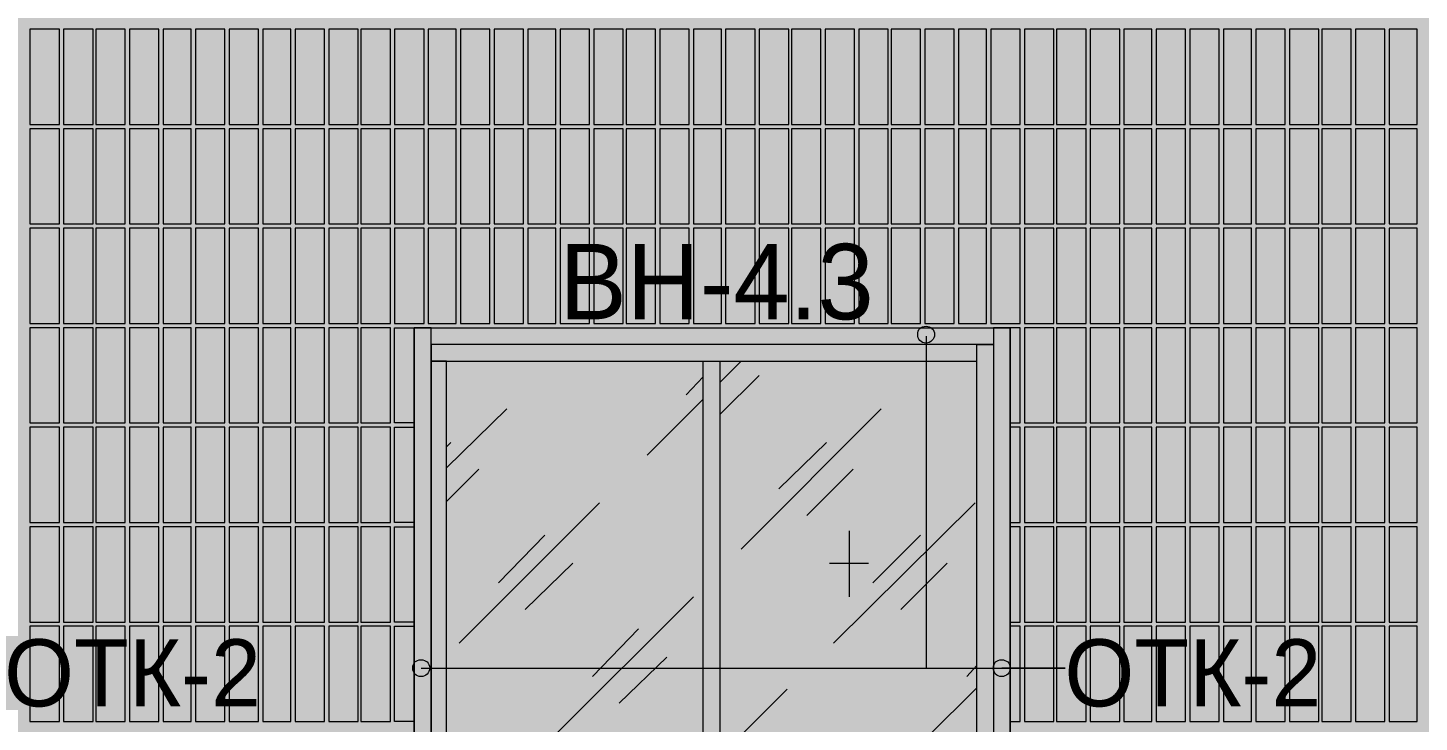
# Model space of a CAD drawing. Header units: millimetres. Extents: x -28928 to 100580, y -22867 to 36490.
# Drawn here: x 46924 to 51120, y 5739 to 7835 of the extents above; entities that cross this region are included whole.
import ezdxf

# ---------------------------------------------------------------- set-up
doc = ezdxf.new("R2010")
doc.units = ezdxf.units.MM
doc.layers.add('PDF _Геометрия', color=7, linetype='Continuous', true_color=0x8f8e8d)
doc.layers.add('PDF _Сплошная заливка', color=7, linetype='Continuous', true_color=0xffffff)
doc.layers.add('PDF _Текст', color=7, linetype='Continuous')

msp = doc.modelspace()

# ---------------------------------------------------------------- hatches: boundary and pattern name
at = {"layer": 'PDF _Сплошная заливка', "true_color": 0xffb53f, "transparency": 33554559}
h = msp.add_hatch(color=40, dxfattribs=at)
h.paths.add_polyline_path([(54591.8, 8685.7), (54591.8, 8224.5), (54845.7, 8224.5), (54845.7, 8685.7)])
h.paths.add_polyline_path([(54460.7, 3189.9), (54460.7, 2728.7), (54566.4, 2728.7), (54566.4, 3189.9)])
h.paths.add_polyline_path([(54875.3, 3689.1), (54875.3, 3228), (55243.4, 3228), (55243.4, 3689.1)])
h.paths.add_polyline_path([(54875.3, 3189.9), (54875.3, 2728.7), (55243.4, 2728.7), (55243.4, 3189.9)])
h.paths.add_polyline_path([(54460.7, 3689.1), (54460.7, 3228), (54566.4, 3228), (54566.4, 3689.1)])
h.paths.add_polyline_path([(43706.1, 2161.8), (43706.1, 2144.9), (44006.4, 2144.9), (44006.4, 2161.8)])
h.paths.add_polyline_path([(54875.3, 4188.4), (54875.3, 3727.2), (55243.4, 3727.2), (55243.4, 4188.4)])
h.paths.add_polyline_path([(43706.1, 2094.1), (43706.1, 2081.4), (44006.4, 2081.4), (44006.4, 2094.1)])
h.paths.add_polyline_path([(54460.7, 4188.4), (54460.7, 3727.2), (54566.4, 3727.2), (54566.4, 4188.4)])
h.paths.add_polyline_path([(43706.1, 2034.9), (43706.1, 2022.2), (44006.4, 2022.2), (44006.4, 2034.9)])
h.paths.add_polyline_path([(54591.8, 4687.6), (54591.8, 4226.4), (54845.7, 4226.4), (54845.7, 4687.6)])
h.paths.add_polyline_path([(43706.1, 1971.4), (43706.1, 1963), (44006.4, 1963), (44006.4, 1971.4)])
h.paths.add_polyline_path([(54591.8, 5186.8), (54591.8, 4725.7), (54845.7, 4725.7), (54845.7, 5186.8)])
h.paths.add_polyline_path([(43706.1, 1912.2), (43706.1, 1903.7), (44006.4, 1903.7), (44006.4, 1912.2)])
h.paths.add_polyline_path([(54875.3, 5686), (54875.3, 5224.9), (55243.4, 5224.9), (55243.4, 5686)])
h.paths.add_polyline_path([(43706.1, 1853), (43706.1, 1844.5), (44006.4, 1844.5), (44006.4, 1853)])
h.paths.add_polyline_path([(54460.7, 5686), (54460.7, 5224.9), (54566.4, 5224.9), (54566.4, 5686)])
h.paths.add_polyline_path([(43706.1, 1793.7), (43706.1, 1785.3), (44006.4, 1785.3), (44006.4, 1793.7)])
h.paths.add_polyline_path([(54875.3, 6185.3), (54875.3, 5728.4), (55243.4, 5728.4), (55243.4, 6185.3)])
h.paths.add_polyline_path([(43490.3, 1793.7), (43490.3, 1785.3), (43613, 1785.3), (43613, 1793.7)])
h.paths.add_polyline_path([(54460.7, 6185.3), (54460.7, 5728.4), (54566.4, 5728.4), (54566.4, 6185.3)])
h.paths.add_polyline_path([(43490.3, 1853), (43490.3, 1844.5), (43613, 1844.5), (43613, 1853)])
h.paths.add_polyline_path([(54591.8, 6684.5), (54591.8, 6227.6), (54845.7, 6227.6), (54845.7, 6684.5)])
h.paths.add_polyline_path([(43490.3, 1912.2), (43490.3, 1903.7), (43613, 1903.7), (43613, 1912.2)])
h.paths.add_polyline_path([(54591.8, 7183.7), (54591.8, 6726.8), (54845.7, 6726.8), (54845.7, 7183.7)])
h.paths.add_polyline_path([(43490.3, 1971.4), (43490.3, 1963), (43613, 1963), (43613, 1971.4)])
h.paths.add_polyline_path([(54875.3, 7687.2), (54875.3, 7226), (55243.4, 7226), (55243.4, 7687.2)])
h.paths.add_polyline_path([(43490.3, 2034.9), (43490.3, 2022.2), (43613, 2022.2), (43613, 2034.9)])
h.paths.add_polyline_path([(54460.7, 7687.2), (54460.7, 7226), (54566.4, 7226), (54566.4, 7687.2)])
h.paths.add_polyline_path([(43490.3, 2094.1), (43490.3, 2081.4), (43613, 2081.4), (43613, 2094.1)])
h.paths.add_polyline_path([(54875.3, 8186.4), (54875.3, 7725.3), (55243.4, 7725.3), (55243.4, 8186.4)])
h.paths.add_polyline_path([(43490.3, 2161.8), (43490.3, 2144.9), (43613, 2144.9), (43613, 2161.8)])
h.paths.add_polyline_path([(54460.7, 8186.4), (54460.7, 7725.3), (54566.4, 7725.3), (54566.4, 8186.4)])
h.paths.add_polyline_path([(54591.8, 3189.9), (54591.8, 2728.7), (54845.7, 2728.7), (54845.7, 3189.9)])
h.paths.add_polyline_path([(54875.3, 8685.7), (54875.3, 8224.5), (55243.4, 8224.5), (55243.4, 8685.7)])
h.paths.add_polyline_path([(54591.8, 3689.1), (54591.8, 3228), (54845.7, 3228), (54845.7, 3689.1)])
h.paths.add_polyline_path([(54460.7, 8685.7), (54460.7, 8224.5), (54566.4, 8224.5), (54566.4, 8685.7)])
h.paths.add_polyline_path([(54591.8, 4188.4), (54591.8, 3727.2), (54845.7, 3727.2), (54845.7, 4188.4)])
h.paths.add_polyline_path([(55763.7, 8664.5), (55319.5, 8664.5), (55319.5, 7831), (55763.7, 7831)])
h.paths.add_polyline_path([(54875.3, 4687.6), (54875.3, 4226.4), (55243.4, 4226.4), (55243.4, 4687.6)])
h.paths.add_polyline_path([(54845.7, 8723.7), (54845.7, 9028.4), (54591.8, 9028.4), (54591.8, 8723.7)])
h.paths.add_polyline_path([(54460.7, 4687.6), (54460.7, 4226.4), (54566.4, 4226.4), (54566.4, 4687.6)])
h.paths.add_polyline_path([(55319.5, 8728), (55763.7, 8728), (55763.7, 9028.4), (55319.5, 9028.4)])
h.paths.add_polyline_path([(54875.3, 5186.8), (54875.3, 4725.7), (55243.4, 4725.7), (55243.4, 5186.8)])
h.paths.add_polyline_path([(55763.7, 7767.6), (55319.5, 7767.6), (55319.5, 6929.9), (55763.7, 6929.9)])
h.paths.add_polyline_path([(54460.7, 5186.8), (54460.7, 4725.7), (54566.4, 4725.7), (54566.4, 5186.8)])
h.paths.add_polyline_path([(55763.7, 5965.3), (55319.5, 5965.3), (55319.5, 5131.8), (55763.7, 5131.8)])
h.paths.add_polyline_path([(54591.8, 5686), (54591.8, 5224.9), (54845.7, 5224.9), (54845.7, 5686)])
h.paths.add_polyline_path([(44344.9, 1671), (44344.9, 1573.7), (44890.7, 1573.7), (44890.7, 2733), (46265.7, 2733), (46265.7, 2766.8), (48152.6, 2766.8), (48152.6, 2733), (49887.2, 2733), (49887.2, 1573.7), (51287.6, 1573.7), (51287.6, 2733), (53085.7, 2733), (53085.7, 1573.7), (55260.3, 1573.7), (55260.3, 2686.4), (54448, 2686.4), (54448, 9028.4), (34432.2, 9028.4), (34432.2, 1573.7), (35295.3, 1573.7), (35295.3, 2733), (37093.4, 2733), (37093.4, 1573.7), (38493.7, 1573.7), (38493.7, 2733), (40291.8, 2733), (40291.8, 1573.7), (41637.2, 1573.7), (41637.2, 1869.9), (41692.2, 1869.9), (41692.2, 1891), (41578, 1891), (41578, 1908), (41692.2, 1908), (41692.2, 2733), (43490.3, 2733), (43490.3, 2284.5), (43503, 2288.7), (43511.4, 2293), (43524.1, 2297.2), (43541.1, 2305.7), (43553.7, 2309.9), (43570.7, 2318.4), (43583.4, 2322.6), (43600.3, 2331), (43613, 2335.3), (43629.9, 2343.7), (43642.6, 2348), (43659.5, 2356.4), (43672.2, 2360.7), (43680.7, 2364.9), (43693.4, 2369.1), (43710.3, 2377.6), (43723, 2381.8), (43739.9, 2390.3), (43752.6, 2394.5), (43769.5, 2403), (43782.2, 2407.2), (43799.1, 2415.7), (43811.8, 2419.9), (43828.7, 2428.4), (43841.4, 2432.6), (43849.9, 2436.8), (43871.1, 2436.8), (43888, 2428.4), (43900.7, 2424.1), (43917.6, 2415.7), (43930.3, 2411.4), (43947.2, 2403), (43959.9, 2398.7), (43976.8, 2390.3), (43989.5, 2386), (44006.4, 2377.6), (44019.1, 2373.4), (44036.1, 2364.9), (44048.7, 2360.7), (44065.7, 2352.2), (44078.4, 2348), (44095.3, 2339.5), (44108, 2335.3), (44133.4, 2322.6), (44146.1, 2318.4), (44163, 2309.9), (44175.7, 2305.7), (44192.6, 2297.2), (44205.3, 2293), (44222.2, 2284.5), (44234.9, 2280.3), (44251.8, 2271.8), (44264.5, 2267.6), (44281.4, 2259.1), (44294.1, 2254.9), (44311.1, 2246.4), (44323.7, 2242.2), (44340.7, 2233.7), (44353.4, 2229.5), (44378.7, 2216.8), (44378.7, 2161.8), (44099.5, 2161.8), (44099.5, 2144.9), (44294.1, 2144.9), (44340.7, 2098.4), (44099.5, 2094.1), (44099.5, 2081.4), (44298.4, 2081.4), (44340.7, 2039.1), (44099.5, 2034.9), (44099.5, 2022.2), (44294.1, 2022.2), (44340.7, 1975.7), (44099.5, 1971.4), (44099.5, 1963), (44294.1, 1963), (44340.7, 1916.4), (44099.5, 1912.2), (44099.5, 1903.7), (44294.1, 1903.7), (44340.7, 1857.2), (44099.5, 1853), (44099.5, 1844.5), (44294.1, 1844.5), (44340.7, 1798), (44099.5, 1793.7), (44099.5, 1785.3), (44289.9, 1785.3), (44298.4, 1781), (44340.7, 1738.7), (44336.4, 1734.5), (44404.1, 1726), (44404.1, 1671)])
h.paths.add_polyline_path([(54591.8, 6185.3), (54591.8, 5728.4), (54845.7, 5728.4), (54845.7, 6185.3)])
h.paths.add_polyline_path([(55763.7, 4167.2), (55319.5, 4167.2), (55319.5, 3333.7), (55763.7, 3333.7)])
h.paths.add_polyline_path([(54875.3, 6684.5), (54875.3, 6227.6), (55243.4, 6227.6), (55243.4, 6684.5)])
h.paths.add_polyline_path([(55763.7, 3270.3), (55319.5, 3270.3), (55319.5, 2432.6), (55763.7, 2432.6)])
h.paths.add_polyline_path([(54460.7, 6684.5), (54460.7, 6227.6), (54566.4, 6227.6), (54566.4, 6684.5)])
h.paths.add_polyline_path([(55763.7, 2369.1), (55319.5, 2369.1), (55319.5, 1573.7), (55763.7, 1573.7)])
h.paths.add_polyline_path([(54875.3, 7183.7), (54875.3, 6726.8), (55243.4, 6726.8), (55243.4, 7183.7)])
h.paths.add_polyline_path([(55763.7, 5068.4), (55319.5, 5068.4), (55319.5, 4230.7), (55763.7, 4230.7)])
h.paths.add_polyline_path([(54460.7, 7183.7), (54460.7, 6726.8), (54566.4, 6726.8), (54566.4, 7183.7)])
h.paths.add_polyline_path([(55763.7, 6866.4), (55319.5, 6866.4), (55319.5, 6028.7), (55763.7, 6028.7)])
h.paths.add_polyline_path([(54591.8, 7687.2), (54591.8, 7226), (54845.7, 7226), (54845.7, 7687.2)])
h.paths.add_polyline_path([(55243.4, 8723.7), (55243.4, 9028.4), (54875.3, 9028.4), (54875.3, 8723.7)])
h.paths.add_polyline_path([(54591.8, 8186.4), (54591.8, 7725.3), (54845.7, 7725.3), (54845.7, 8186.4)])
h.paths.add_polyline_path([(54566.4, 8723.7), (54566.4, 9028.4), (54460.7, 9028.4), (54460.7, 8723.7)])

# ---------------------------------------------------------------- linework, layer by layer
at = {"layer": 'PDF _Геометрия', "color": 253, "lineweight": 9, "true_color": 0xaea391}
for points in [[(46929.9, 7831), (46929.9, 7543.4), (47018.7, 7543.4), (47018.7, 7831)], [(47031.4, 7831), (47031.4, 7543.4), (47120.3, 7543.4), (47120.3, 7831)], [(47128.7, 7831), (47128.7, 7543.4), (47217.6, 7543.4), (47217.6, 7831)], [(47230.3, 7831), (47230.3, 7543.4), (47319.1, 7543.4), (47319.1, 7831)], [(47331.8, 7831), (47331.8, 7543.4), (47416.4, 7543.4), (47416.4, 7831)], [(47429.1, 7831), (47429.1, 7543.4), (47518, 7543.4), (47518, 7831)], [(47530.7, 7831), (47530.7, 7543.4), (47619.5, 7543.4), (47619.5, 7831)], [(47632.2, 7831), (47632.2, 7543.4), (47716.8, 7543.4), (47716.8, 7831)], [(47729.5, 7831), (47729.5, 7543.4), (47818.4, 7543.4), (47818.4, 7831)], [(47831.1, 7831), (47831.1, 7543.4), (47919.9, 7543.4), (47919.9, 7831)], [(47928.4, 7831), (47928.4, 7543.4), (48017.2, 7543.4), (48017.2, 7831)], [(48029.9, 7831), (48029.9, 7543.4), (48118.7, 7543.4), (48118.7, 7831)], [(48131.4, 7831), (48131.4, 7543.4), (48216.1, 7543.4), (48216.1, 7831)], [(48228.7, 7831), (48228.7, 7543.4), (48317.6, 7543.4), (48317.6, 7831)], [(48330.3, 7831), (48330.3, 7543.4), (48419.1, 7543.4), (48419.1, 7831)], [(48431.8, 7831), (48431.8, 7543.4), (48516.4, 7543.4), (48516.4, 7831)], [(48529.1, 7831), (48529.1, 7543.4), (48618, 7543.4), (48618, 7831)], [(48630.7, 7831), (48630.7, 7543.4), (48719.5, 7543.4), (48719.5, 7831)], [(48728, 7831), (48728, 7543.4), (48816.8, 7543.4), (48816.8, 7831)], [(48829.5, 7831), (48829.5, 7543.4), (48918.4, 7543.4), (48918.4, 7831)], [(48931.1, 7831), (48931.1, 7543.4), (49015.7, 7543.4), (49015.7, 7831)], [(49028.4, 7831), (49028.4, 7543.4), (49117.2, 7543.4), (49117.2, 7831)], [(49129.9, 7831), (49129.9, 7543.4), (49218.7, 7543.4), (49218.7, 7831)], [(49227.2, 7831), (49227.2, 7543.4), (49316.1, 7543.4), (49316.1, 7831)], [(49328.7, 7831), (49328.7, 7543.4), (49417.6, 7543.4), (49417.6, 7831)], [(49430.3, 7831), (49430.3, 7543.4), (49519.1, 7543.4), (49519.1, 7831)], [(49527.6, 7831), (49527.6, 7543.4), (49616.4, 7543.4), (49616.4, 7831)], [(49629.1, 7831), (49629.1, 7543.4), (49718, 7543.4), (49718, 7831)], [(49730.7, 7831), (49730.7, 7543.4), (49815.3, 7543.4), (49815.3, 7831)], [(49828, 7831), (49828, 7543.4), (49916.8, 7543.4), (49916.8, 7831)], [(49929.5, 7831), (49929.5, 7543.4), (50018.4, 7543.4), (50018.4, 7831)], [(50026.8, 7831), (50026.8, 7543.4), (50115.7, 7543.4), (50115.7, 7831)], [(50128.4, 7831), (50128.4, 7543.4), (50217.2, 7543.4), (50217.2, 7831)], [(50229.9, 7831), (50229.9, 7543.4), (50314.5, 7543.4), (50314.5, 7831)], [(50327.2, 7831), (50327.2, 7543.4), (50416.1, 7543.4), (50416.1, 7831)], [(50428.7, 7831), (50428.7, 7543.4), (50517.6, 7543.4), (50517.6, 7831)], [(50530.3, 7831), (50530.3, 7543.4), (50614.9, 7543.4), (50614.9, 7831)], [(50627.6, 7831), (50627.6, 7543.4), (50716.4, 7543.4), (50716.4, 7831)], [(50729.1, 7831), (50729.1, 7543.4), (50818, 7543.4), (50818, 7831)], [(50826.4, 7831), (50826.4, 7543.4), (50915.3, 7543.4), (50915.3, 7831)], [(50928, 7831), (50928, 7543.4), (51016.8, 7543.4), (51016.8, 7831)], [(51029.5, 7831), (51029.5, 7543.4), (51114.1, 7543.4), (51114.1, 7831)], [(46929.9, 7530.7), (46929.9, 7243), (47018.7, 7243), (47018.7, 7530.7)], [(47031.4, 7530.7), (47031.4, 7243), (47120.3, 7243), (47120.3, 7530.7)], [(47128.7, 7530.7), (47128.7, 7243), (47217.6, 7243), (47217.6, 7530.7)], [(47230.3, 7530.7), (47230.3, 7243), (47319.1, 7243), (47319.1, 7530.7)], [(47331.8, 7530.7), (47331.8, 7243), (47416.4, 7243), (47416.4, 7530.7)], [(47429.1, 7530.7), (47429.1, 7243), (47518, 7243), (47518, 7530.7)], [(47530.7, 7530.7), (47530.7, 7243), (47619.5, 7243), (47619.5, 7530.7)], [(47632.2, 7530.7), (47632.2, 7243), (47716.8, 7243), (47716.8, 7530.7)], [(47729.5, 7530.7), (47729.5, 7243), (47818.4, 7243), (47818.4, 7530.7)], [(47831.1, 7530.7), (47831.1, 7243), (47919.9, 7243), (47919.9, 7530.7)], [(47928.4, 7530.7), (47928.4, 7243), (48017.2, 7243), (48017.2, 7530.7)], [(48029.9, 7530.7), (48029.9, 7243), (48118.7, 7243), (48118.7, 7530.7)], [(48131.4, 7530.7), (48131.4, 7243), (48216.1, 7243), (48216.1, 7530.7)], [(48228.7, 7530.7), (48228.7, 7243), (48317.6, 7243), (48317.6, 7530.7)], [(48330.3, 7530.7), (48330.3, 7243), (48419.1, 7243), (48419.1, 7530.7)], [(48431.8, 7530.7), (48431.8, 7243), (48516.4, 7243), (48516.4, 7530.7)], [(48529.1, 7530.7), (48529.1, 7243), (48618, 7243), (48618, 7530.7)], [(48630.7, 7530.7), (48630.7, 7243), (48719.5, 7243), (48719.5, 7530.7)], [(48728, 7530.7), (48728, 7243), (48816.8, 7243), (48816.8, 7530.7)], [(48829.5, 7530.7), (48829.5, 7243), (48918.4, 7243), (48918.4, 7530.7)], [(48931.1, 7530.7), (48931.1, 7243), (49015.7, 7243), (49015.7, 7530.7)], [(49028.4, 7530.7), (49028.4, 7243), (49117.2, 7243), (49117.2, 7530.7)], [(49129.9, 7530.7), (49129.9, 7243), (49218.7, 7243), (49218.7, 7530.7)], [(49227.2, 7530.7), (49227.2, 7243), (49316.1, 7243), (49316.1, 7530.7)], [(49328.7, 7530.7), (49328.7, 7243), (49417.6, 7243), (49417.6, 7530.7)], [(49430.3, 7530.7), (49430.3, 7243), (49519.1, 7243), (49519.1, 7530.7)], [(49527.6, 7530.7), (49527.6, 7243), (49616.4, 7243), (49616.4, 7530.7)], [(49629.1, 7530.7), (49629.1, 7243), (49718, 7243), (49718, 7530.7)], [(49730.7, 7530.7), (49730.7, 7243), (49815.3, 7243), (49815.3, 7530.7)], [(49828, 7530.7), (49828, 7243), (49916.8, 7243), (49916.8, 7530.7)], [(49929.5, 7530.7), (49929.5, 7243), (50018.4, 7243), (50018.4, 7530.7)], [(50026.8, 7530.7), (50026.8, 7243), (50115.7, 7243), (50115.7, 7530.7)], [(50128.4, 7530.7), (50128.4, 7243), (50217.2, 7243), (50217.2, 7530.7)], [(50229.9, 7530.7), (50229.9, 7243), (50314.5, 7243), (50314.5, 7530.7)], [(50327.2, 7530.7), (50327.2, 7243), (50416.1, 7243), (50416.1, 7530.7)], [(50428.7, 7530.7), (50428.7, 7243), (50517.6, 7243), (50517.6, 7530.7)], [(50530.3, 7530.7), (50530.3, 7243), (50614.9, 7243), (50614.9, 7530.7)], [(50627.6, 7530.7), (50627.6, 7243), (50716.4, 7243), (50716.4, 7530.7)], [(50729.1, 7530.7), (50729.1, 7243), (50818, 7243), (50818, 7530.7)], [(50826.4, 7530.7), (50826.4, 7243), (50915.3, 7243), (50915.3, 7530.7)], [(50928, 7530.7), (50928, 7243), (51016.8, 7243), (51016.8, 7530.7)], [(51029.5, 7530.7), (51029.5, 7243), (51114.1, 7243), (51114.1, 7530.7)], [(46929.9, 7230.3), (46929.9, 6942.6), (47018.7, 6942.6), (47018.7, 7230.3)], [(47031.4, 7230.3), (47031.4, 6942.6), (47120.3, 6942.6), (47120.3, 7230.3)], [(47128.7, 7230.3), (47128.7, 6942.6), (47217.6, 6942.6), (47217.6, 7230.3)], [(47230.3, 7230.3), (47230.3, 6942.6), (47319.1, 6942.6), (47319.1, 7230.3)], [(47331.8, 7230.3), (47331.8, 6942.6), (47416.4, 6942.6), (47416.4, 7230.3)], [(47429.1, 7230.3), (47429.1, 6942.6), (47518, 6942.6), (47518, 7230.3)], [(47530.7, 7230.3), (47530.7, 6942.6), (47619.5, 6942.6), (47619.5, 7230.3)], [(47632.2, 7230.3), (47632.2, 6942.6), (47716.8, 6942.6), (47716.8, 7230.3)], [(47729.5, 7230.3), (47729.5, 6942.6), (47818.4, 6942.6), (47818.4, 7230.3)], [(47831.1, 7230.3), (47831.1, 6942.6), (47919.9, 6942.6), (47919.9, 7230.3)], [(47928.4, 7230.3), (47928.4, 6942.6), (48017.2, 6942.6), (48017.2, 7230.3)], [(48029.9, 7230.3), (48029.9, 6942.6), (48118.7, 6942.6), (48118.7, 7230.3)], [(48131.4, 7230.3), (48131.4, 6942.6), (48216.1, 6942.6), (48216.1, 7230.3)], [(48228.7, 7230.3), (48228.7, 6942.6), (48317.6, 6942.6), (48317.6, 7230.3)], [(48330.3, 7230.3), (48330.3, 6942.6), (48419.1, 6942.6), (48419.1, 7230.3)], [(48431.8, 7230.3), (48431.8, 6942.6), (48516.4, 6942.6), (48516.4, 7230.3)], [(48529.1, 7230.3), (48529.1, 6942.6), (48618, 6942.6), (48618, 7230.3)], [(48630.7, 7230.3), (48630.7, 6942.6), (48719.5, 6942.6), (48719.5, 7230.3)], [(48728, 7230.3), (48728, 6942.6), (48816.8, 6942.6), (48816.8, 7230.3)], [(48829.5, 7230.3), (48829.5, 6942.6), (48918.4, 6942.6), (48918.4, 7230.3)], [(48931.1, 7230.3), (48931.1, 6942.6), (49015.7, 6942.6), (49015.7, 7230.3)], [(49028.4, 7230.3), (49028.4, 6942.6), (49117.2, 6942.6), (49117.2, 7230.3)], [(49129.9, 7230.3), (49129.9, 6942.6), (49218.7, 6942.6), (49218.7, 7230.3)], [(49227.2, 7230.3), (49227.2, 6942.6), (49316.1, 6942.6), (49316.1, 7230.3)], [(49328.7, 7230.3), (49328.7, 6942.6), (49417.6, 6942.6), (49417.6, 7230.3)], [(49430.3, 7230.3), (49430.3, 6942.6), (49519.1, 6942.6), (49519.1, 7230.3)], [(49527.6, 7230.3), (49527.6, 6942.6), (49616.4, 6942.6), (49616.4, 7230.3)], [(49629.1, 7230.3), (49629.1, 6942.6), (49718, 6942.6), (49718, 7230.3)], [(49730.7, 7230.3), (49730.7, 6942.6), (49815.3, 6942.6), (49815.3, 7230.3)], [(49828, 7230.3), (49828, 6942.6), (49916.8, 6942.6), (49916.8, 7230.3)], [(49929.5, 7230.3), (49929.5, 6942.6), (50018.4, 6942.6), (50018.4, 7230.3)], [(50026.8, 7230.3), (50026.8, 6942.6), (50115.7, 6942.6), (50115.7, 7230.3)], [(50128.4, 7230.3), (50128.4, 6942.6), (50217.2, 6942.6), (50217.2, 7230.3)], [(50229.9, 7230.3), (50229.9, 6942.6), (50314.5, 6942.6), (50314.5, 7230.3)], [(50327.2, 7230.3), (50327.2, 6942.6), (50416.1, 6942.6), (50416.1, 7230.3)], [(50428.7, 7230.3), (50428.7, 6942.6), (50517.6, 6942.6), (50517.6, 7230.3)], [(50530.3, 7230.3), (50530.3, 6942.6), (50614.9, 6942.6), (50614.9, 7230.3)], [(50627.6, 7230.3), (50627.6, 6942.6), (50716.4, 6942.6), (50716.4, 7230.3)], [(50729.1, 7230.3), (50729.1, 6942.6), (50818, 6942.6), (50818, 7230.3)], [(50826.4, 7230.3), (50826.4, 6942.6), (50915.3, 6942.6), (50915.3, 7230.3)], [(50928, 7230.3), (50928, 6942.6), (51016.8, 6942.6), (51016.8, 7230.3)], [(51029.5, 7230.3), (51029.5, 6942.6), (51114.1, 6942.6), (51114.1, 7230.3)], [(46929.9, 6929.9), (46929.9, 6642.2), (47018.7, 6642.2), (47018.7, 6929.9)], [(47031.4, 6929.9), (47031.4, 6642.2), (47120.3, 6642.2), (47120.3, 6929.9)], [(47128.7, 6929.9), (47128.7, 6642.2), (47217.6, 6642.2), (47217.6, 6929.9)], [(47230.3, 6929.9), (47230.3, 6642.2), (47319.1, 6642.2), (47319.1, 6929.9)], [(47331.8, 6929.9), (47331.8, 6642.2), (47416.4, 6642.2), (47416.4, 6929.9)], [(47429.1, 6929.9), (47429.1, 6642.2), (47518, 6642.2), (47518, 6929.9)], [(47530.7, 6929.9), (47530.7, 6642.2), (47619.5, 6642.2), (47619.5, 6929.9)], [(47632.2, 6929.9), (47632.2, 6642.2), (47716.8, 6642.2), (47716.8, 6929.9)], [(47729.5, 6929.9), (47729.5, 6642.2), (47818.4, 6642.2), (47818.4, 6929.9)], [(47831.1, 6929.9), (47831.1, 6642.2), (47919.9, 6642.2), (47919.9, 6929.9)], [(47928.4, 6929.9), (47928.4, 6642.2), (48017.2, 6642.2), (48017.2, 6929.9)], [(49929.5, 6929.9), (49929.5, 6642.2), (50018.4, 6642.2), (50018.4, 6929.9)], [(50026.8, 6929.9), (50026.8, 6642.2), (50115.7, 6642.2), (50115.7, 6929.9)], [(50128.4, 6929.9), (50128.4, 6642.2), (50217.2, 6642.2), (50217.2, 6929.9)], [(50229.9, 6929.9), (50229.9, 6642.2), (50314.5, 6642.2), (50314.5, 6929.9)], [(50327.2, 6929.9), (50327.2, 6642.2), (50416.1, 6642.2), (50416.1, 6929.9)], [(50428.7, 6929.9), (50428.7, 6642.2), (50517.6, 6642.2), (50517.6, 6929.9)], [(50530.3, 6929.9), (50530.3, 6642.2), (50614.9, 6642.2), (50614.9, 6929.9)], [(50627.6, 6929.9), (50627.6, 6642.2), (50716.4, 6642.2), (50716.4, 6929.9)], [(50729.1, 6929.9), (50729.1, 6642.2), (50818, 6642.2), (50818, 6929.9)], [(50826.4, 6929.9), (50826.4, 6642.2), (50915.3, 6642.2), (50915.3, 6929.9)], [(50928, 6929.9), (50928, 6642.2), (51016.8, 6642.2), (51016.8, 6929.9)], [(51029.5, 6929.9), (51029.5, 6642.2), (51114.1, 6642.2), (51114.1, 6929.9)], [(46929.9, 6629.5), (46929.9, 6341.8), (47018.7, 6341.8), (47018.7, 6629.5)], [(47031.4, 6629.5), (47031.4, 6341.8), (47120.3, 6341.8), (47120.3, 6629.5)], [(47128.7, 6629.5), (47128.7, 6341.8), (47217.6, 6341.8), (47217.6, 6629.5)], [(47230.3, 6629.5), (47230.3, 6341.8), (47319.1, 6341.8), (47319.1, 6629.5)], [(47331.8, 6629.5), (47331.8, 6341.8), (47416.4, 6341.8), (47416.4, 6629.5)], [(47429.1, 6629.5), (47429.1, 6341.8), (47518, 6341.8), (47518, 6629.5)], [(47530.7, 6629.5), (47530.7, 6341.8), (47619.5, 6341.8), (47619.5, 6629.5)], [(47632.2, 6629.5), (47632.2, 6341.8), (47716.8, 6341.8), (47716.8, 6629.5)], [(47729.5, 6629.5), (47729.5, 6341.8), (47818.4, 6341.8), (47818.4, 6629.5)], [(47831.1, 6629.5), (47831.1, 6341.8), (47919.9, 6341.8), (47919.9, 6629.5)], [(47928.4, 6629.5), (47928.4, 6341.8), (48017.2, 6341.8), (48017.2, 6629.5)], [(49929.5, 6629.5), (49929.5, 6341.8), (50018.4, 6341.8), (50018.4, 6629.5)], [(50026.8, 6629.5), (50026.8, 6341.8), (50115.7, 6341.8), (50115.7, 6629.5)], [(50128.4, 6629.5), (50128.4, 6341.8), (50217.2, 6341.8), (50217.2, 6629.5)], [(50229.9, 6629.5), (50229.9, 6341.8), (50314.5, 6341.8), (50314.5, 6629.5)], [(50327.2, 6629.5), (50327.2, 6341.8), (50416.1, 6341.8), (50416.1, 6629.5)], [(50428.7, 6629.5), (50428.7, 6341.8), (50517.6, 6341.8), (50517.6, 6629.5)], [(50530.3, 6629.5), (50530.3, 6341.8), (50614.9, 6341.8), (50614.9, 6629.5)], [(50627.6, 6629.5), (50627.6, 6341.8), (50716.4, 6341.8), (50716.4, 6629.5)], [(50729.1, 6629.5), (50729.1, 6341.8), (50818, 6341.8), (50818, 6629.5)], [(50826.4, 6629.5), (50826.4, 6341.8), (50915.3, 6341.8), (50915.3, 6629.5)], [(50928, 6629.5), (50928, 6341.8), (51016.8, 6341.8), (51016.8, 6629.5)], [(51029.5, 6629.5), (51029.5, 6341.8), (51114.1, 6341.8), (51114.1, 6629.5)], [(46929.9, 6329.1), (46929.9, 6041.4), (47018.7, 6041.4), (47018.7, 6329.1)], [(47031.4, 6329.1), (47031.4, 6041.4), (47120.3, 6041.4), (47120.3, 6329.1)], [(47128.7, 6329.1), (47128.7, 6041.4), (47217.6, 6041.4), (47217.6, 6329.1)], [(47230.3, 6329.1), (47230.3, 6041.4), (47319.1, 6041.4), (47319.1, 6329.1)], [(47331.8, 6329.1), (47331.8, 6041.4), (47416.4, 6041.4), (47416.4, 6329.1)], [(47429.1, 6329.1), (47429.1, 6041.4), (47518, 6041.4), (47518, 6329.1)], [(47530.7, 6329.1), (47530.7, 6041.4), (47619.5, 6041.4), (47619.5, 6329.1)], [(47632.2, 6329.1), (47632.2, 6041.4), (47716.8, 6041.4), (47716.8, 6329.1)], [(47729.5, 6329.1), (47729.5, 6041.4), (47818.4, 6041.4), (47818.4, 6329.1)], [(47831.1, 6329.1), (47831.1, 6041.4), (47919.9, 6041.4), (47919.9, 6329.1)], [(47928.4, 6329.1), (47928.4, 6041.4), (48017.2, 6041.4), (48017.2, 6329.1)], [(49929.5, 6329.1), (49929.5, 6041.4), (50018.4, 6041.4), (50018.4, 6329.1)], [(50026.8, 6329.1), (50026.8, 6041.4), (50115.7, 6041.4), (50115.7, 6329.1)], [(50128.4, 6329.1), (50128.4, 6041.4), (50217.2, 6041.4), (50217.2, 6329.1)], [(50229.9, 6329.1), (50229.9, 6041.4), (50314.5, 6041.4), (50314.5, 6329.1)], [(50327.2, 6329.1), (50327.2, 6041.4), (50416.1, 6041.4), (50416.1, 6329.1)], [(50428.7, 6329.1), (50428.7, 6041.4), (50517.6, 6041.4), (50517.6, 6329.1)], [(50530.3, 6329.1), (50530.3, 6041.4), (50614.9, 6041.4), (50614.9, 6329.1)], [(50627.6, 6329.1), (50627.6, 6041.4), (50716.4, 6041.4), (50716.4, 6329.1)], [(50729.1, 6329.1), (50729.1, 6041.4), (50818, 6041.4), (50818, 6329.1)], [(50826.4, 6329.1), (50826.4, 6041.4), (50915.3, 6041.4), (50915.3, 6329.1)], [(50928, 6329.1), (50928, 6041.4), (51016.8, 6041.4), (51016.8, 6329.1)], [(51029.5, 6329.1), (51029.5, 6041.4), (51114.1, 6041.4), (51114.1, 6329.1)], [(46929.9, 6028.7), (46929.9, 5741), (47018.7, 5741), (47018.7, 6028.7)], [(47031.4, 6028.7), (47031.4, 5741), (47120.3, 5741), (47120.3, 6028.7)], [(47128.7, 6028.7), (47128.7, 5741), (47217.6, 5741), (47217.6, 6028.7)], [(47230.3, 6028.7), (47230.3, 5741), (47319.1, 5741), (47319.1, 6028.7)], [(47331.8, 6028.7), (47331.8, 5741), (47416.4, 5741), (47416.4, 6028.7)], [(47429.1, 6028.7), (47429.1, 5741), (47518, 5741), (47518, 6028.7)], [(47530.7, 6028.7), (47530.7, 5741), (47619.5, 5741), (47619.5, 6028.7)], [(47632.2, 6028.7), (47632.2, 5741), (47716.8, 5741), (47716.8, 6028.7)], [(47729.5, 6028.7), (47729.5, 5741), (47818.4, 5741), (47818.4, 6028.7)], [(47831.1, 6028.7), (47831.1, 5741), (47919.9, 5741), (47919.9, 6028.7)], [(47928.4, 6028.7), (47928.4, 5741), (48017.2, 5741), (48017.2, 6028.7)], [(49929.5, 6028.7), (49929.5, 5741), (50018.4, 5741), (50018.4, 6028.7)], [(50026.8, 6028.7), (50026.8, 5741), (50115.7, 5741), (50115.7, 6028.7)], [(50128.4, 6028.7), (50128.4, 5741), (50217.2, 5741), (50217.2, 6028.7)], [(50229.9, 6028.7), (50229.9, 5741), (50314.5, 5741), (50314.5, 6028.7)], [(50327.2, 6028.7), (50327.2, 5741), (50416.1, 5741), (50416.1, 6028.7)], [(50428.7, 6028.7), (50428.7, 5741), (50517.6, 5741), (50517.6, 6028.7)], [(50530.3, 6028.7), (50530.3, 5741), (50614.9, 5741), (50614.9, 6028.7)], [(50627.6, 6028.7), (50627.6, 5741), (50716.4, 5741), (50716.4, 6028.7)], [(50729.1, 6028.7), (50729.1, 5741), (50818, 5741), (50818, 6028.7)], [(50826.4, 6028.7), (50826.4, 5741), (50915.3, 5741), (50915.3, 6028.7)], [(50928, 6028.7), (50928, 5741), (51016.8, 5741), (51016.8, 6028.7)], [(51029.5, 6028.7), (51029.5, 5741), (51114.1, 5741), (51114.1, 6028.7)]]:
    msp.add_lwpolyline(points, close=True, dxfattribs=at)
for points in [[(48089.1, 6642.2), (48029.9, 6642.2), (48029.9, 6929.9), (48089.1, 6929.9)], [(48118.7, 6929.9), (48118.7, 6929.9)], [(48131.4, 6929.9), (48131.4, 6929.9)], [(48216.1, 6929.9), (48216.1, 6929.9)], [(48228.7, 6929.9), (48228.7, 6929.9)], [(48317.6, 6929.9), (48317.6, 6929.9)], [(48330.3, 6929.9), (48330.3, 6929.9)], [(48419.1, 6929.9), (48419.1, 6929.9)], [(48431.8, 6929.9), (48431.8, 6929.9)], [(48516.4, 6929.9), (48516.4, 6929.9)], [(48529.1, 6929.9), (48529.1, 6929.9)], [(48618, 6929.9), (48618, 6929.9)], [(48630.7, 6929.9), (48630.7, 6929.9)], [(48719.5, 6929.9), (48719.5, 6929.9)], [(48728, 6929.9), (48728, 6929.9)], [(48816.8, 6929.9), (48816.8, 6929.9)], [(48829.5, 6929.9), (48829.5, 6929.9)], [(48918.4, 6929.9), (48918.4, 6929.9)], [(48931.1, 6929.9), (48931.1, 6929.9)], [(49015.7, 6929.9), (49015.7, 6929.9)], [(49028.4, 6929.9), (49028.4, 6929.9)], [(49117.2, 6929.9), (49117.2, 6929.9)], [(49129.9, 6929.9), (49129.9, 6929.9)], [(49218.7, 6929.9), (49218.7, 6929.9)], [(49227.2, 6929.9), (49227.2, 6929.9)], [(49316.1, 6929.9), (49316.1, 6929.9)], [(49328.7, 6929.9), (49328.7, 6929.9)], [(49417.6, 6929.9), (49417.6, 6929.9)], [(49430.3, 6929.9), (49430.3, 6929.9)], [(49519.1, 6929.9), (49519.1, 6929.9)], [(49527.6, 6929.9), (49527.6, 6929.9)], [(49616.4, 6929.9), (49616.4, 6929.9)], [(49629.1, 6929.9), (49629.1, 6929.9)], [(49718, 6929.9), (49718, 6929.9)], [(49730.7, 6929.9), (49730.7, 6929.9)], [(49815.3, 6929.9), (49815.3, 6929.9)], [(49828, 6929.9), (49828, 6929.9)], [(49887.2, 6642.2), (49916.8, 6642.2), (49916.8, 6929.9), (49887.2, 6929.9)], [(48089.1, 6341.8), (48029.9, 6341.8), (48029.9, 6629.5), (48089.1, 6629.5)], [(49887.2, 6341.8), (49916.8, 6341.8), (49916.8, 6629.5), (49887.2, 6629.5)], [(48089.1, 6041.4), (48029.9, 6041.4), (48029.9, 6329.1), (48089.1, 6329.1)], [(49887.2, 6041.4), (49916.8, 6041.4), (49916.8, 6329.1), (49887.2, 6329.1)], [(48089.1, 5741), (48029.9, 5741), (48029.9, 6028.7), (48089.1, 6028.7)], [(49887.2, 5741), (49916.8, 5741), (49916.8, 6028.7), (49887.2, 6028.7)]]:
    msp.add_lwpolyline(points, dxfattribs=at)
at = {"layer": 'PDF _Геометрия', "color": 7, "lineweight": 9}
for points in [[(48089.1, 4230.7), (48089.1, 6929.9), (49887.2, 6929.9), (49887.2, 4230.7)], [(48186.4, 5580.3), (48186.4, 6828.4), (48139.9, 6828.4), (48139.9, 5580.3), (48139.9, 6853.7), (48139.9, 6929.9), (48089.1, 6929.9), (48089.1, 6853.7), (48089.1, 5580.3)], [(49887.2, 5580.3), (49887.2, 6853.7), (49887.2, 6929.9), (49836.4, 6929.9), (49836.4, 6853.7), (49836.4, 5580.3)], [(49633.4, 6904.5), (49633.4, 5901.8), (50052.2, 5901.8), (49861.8, 5901.8)], [(49785.7, 4332.2), (49011.4, 4332.2), (49011.4, 4281.4), (49785.7, 4281.4), (49785.7, 5580.3), (49785.7, 6853.7), (49785.7, 6879.1), (49836.4, 6879.1), (49836.4, 6853.7), (49836.4, 5580.3), (49836.4, 4281.4), (49785.7, 4281.4), (49785.7, 4332.2), (49476.8, 4573.4)], [(48508, 6828.4), (48512.2, 6828.4)], [(49011.4, 6764.9), (49074.9, 6828.4)], [(49637.6, 6828.4), (49641.8, 6828.4)], [(48909.9, 6726.8), (48960.7, 6781.8)], [(49011.4, 6667.6), (49129.9, 6786)], [(48186.4, 6506.8), (48368.4, 6684.5)], [(48791.4, 6544.9), (48960.7, 6714.1)], [(49074.9, 6261.4), (49498, 6684.5)], [(48186.4, 6570.3), (48199.1, 6583)], [(49189.1, 6443.4), (49333, 6583)], [(48186.4, 6405.3), (48283.7, 6502.6)], [(49273.7, 6363), (49413.4, 6502.6)], [(48224.5, 5978), (48647.6, 6401)], [(49354.1, 5978), (49781.4, 6401)], [(48343, 6159.9), (48482.6, 6303.7)], [(49400.7, 6316.4), (49400.7, 6117.6)], [(49472.6, 6159.9), (49616.4, 6303.7)], [(48423.4, 6079.5), (48567.2, 6219.1)], [(49341.4, 6219.1), (49459.9, 6219.1)], [(49557.2, 6079.5), (49696.8, 6219.1)], [(48508, 5694.5), (48931.1, 6117.6)], [(48626.4, 5876.4), (48766.1, 6020.3)], [(48706.8, 5796), (48850.7, 5935.7)], [(48110.3, 5901.8), (50052.2, 5901.8)], [(49756.1, 5876.4), (49785.7, 5910.3)], [(49011.4, 5635.3), (49214.5, 5838.4)], [(49637.6, 5694.5), (49785.7, 5842.6)]]:
    msp.add_lwpolyline(points, dxfattribs=at)
for points in [[(48986.1, 6879.1), (48139.9, 6879.1), (48139.9, 6828.4), (48986.1, 6828.4), (49785.7, 6828.4), (49785.7, 6879.1), (48986.1, 6879.1), (48161.1, 6879.1), (48139.9, 6879.1), (48139.9, 6929.9), (48161.1, 6929.9), (48986.1, 6929.9), (49811.1, 6929.9), (49836.4, 6929.9), (49836.4, 6879.1), (49811.1, 6879.1)], [(49011.4, 4281.4), (48960.7, 4281.4), (48186.4, 4281.4), (48186.4, 4332.2), (48960.7, 4332.2), (48960.7, 4281.4), (48960.7, 5580.3), (48960.7, 6828.4), (49011.4, 6828.4), (49011.4, 5580.3)]]:
    msp.add_lwpolyline(points, close=True, dxfattribs=at)
for points in [[(49608, 6908.7), (49608, 6925.7), (49616.4, 6934.1), (49633.4, 6934.1)], [(49608, 6908.7), (49608, 6925.7), (49616.4, 6934.1), (49633.4, 6934.1)], [(49633.4, 6934.1), (49646.1, 6934.1), (49658.7, 6925.7), (49658.7, 6908.7)], [(49633.4, 6934.1), (49646.1, 6934.1), (49658.7, 6925.7), (49658.7, 6908.7)], [(49633.4, 6883.4), (49616.4, 6883.4), (49608, 6896), (49608, 6908.7)], [(49633.4, 6883.4), (49616.4, 6883.4), (49608, 6896), (49608, 6908.7)], [(49658.7, 6908.7), (49658.7, 6896), (49646.1, 6883.4), (49633.4, 6883.4)], [(49658.7, 6908.7), (49658.7, 6896), (49646.1, 6883.4), (49633.4, 6883.4)], [(48084.9, 5901.8), (48084.9, 5918.7), (48093.4, 5927.2), (48110.3, 5927.2)], [(48084.9, 5901.8), (48084.9, 5918.7), (48093.4, 5927.2), (48110.3, 5927.2)], [(48110.3, 5927.2), (48123, 5927.2), (48135.7, 5918.7), (48135.7, 5901.8)], [(48110.3, 5927.2), (48123, 5927.2), (48135.7, 5918.7), (48135.7, 5901.8)], [(49836.4, 5901.8), (49836.4, 5918.7), (49844.9, 5927.2), (49861.8, 5927.2)], [(49836.4, 5901.8), (49836.4, 5918.7), (49844.9, 5927.2), (49861.8, 5927.2)], [(49861.8, 5927.2), (49874.5, 5927.2), (49887.2, 5918.7), (49887.2, 5901.8)], [(49861.8, 5927.2), (49874.5, 5927.2), (49887.2, 5918.7), (49887.2, 5901.8)], [(48110.3, 5876.4), (48093.4, 5876.4), (48084.9, 5889.1), (48084.9, 5901.8)], [(48110.3, 5876.4), (48093.4, 5876.4), (48084.9, 5889.1), (48084.9, 5901.8)], [(48135.7, 5901.8), (48135.7, 5889.1), (48123, 5876.4), (48110.3, 5876.4)], [(48135.7, 5901.8), (48135.7, 5889.1), (48123, 5876.4), (48110.3, 5876.4)], [(49861.8, 5876.4), (49844.9, 5876.4), (49836.4, 5889.1), (49836.4, 5901.8)], [(49861.8, 5876.4), (49844.9, 5876.4), (49836.4, 5889.1), (49836.4, 5901.8)], [(49887.2, 5901.8), (49887.2, 5889.1), (49874.5, 5876.4), (49861.8, 5876.4)], [(49887.2, 5901.8), (49887.2, 5889.1), (49874.5, 5876.4), (49861.8, 5876.4)]]:
    msp.add_open_spline(points, degree=3, dxfattribs=at)
at = {"layer": 'PDF _Сплошная заливка', "lineweight": 9, "transparency": 33554559}
for points in [[(48186.4, 6828.4), (48186.4, 4332.2), (48960.6, 6828.4), (48960.6, 4332.2)], [(49011.4, 6828.4), (49011.4, 5605.7), (49785.6, 6828.4), (49785.6, 5605.7)]]:
    msp.add_solid(points, dxfattribs=at)

# ---------------------------------------------------------------- texts
at = {"layer": 'PDF _Текст', "attachment_point": 4, "style": ''}
for s, insert, char_height in [('ВН-4.3', (48527.3, 7067.5), 227.71), ('ОТК-2', (46852.1, 5886.5), 202.56), ('ОТК-2', (50050.5, 5886.5), 202.56)]:
    msp.add_mtext(s, dxfattribs=dict(at, insert=insert, char_height=char_height))

doc.saveas('drawing.dxf')
